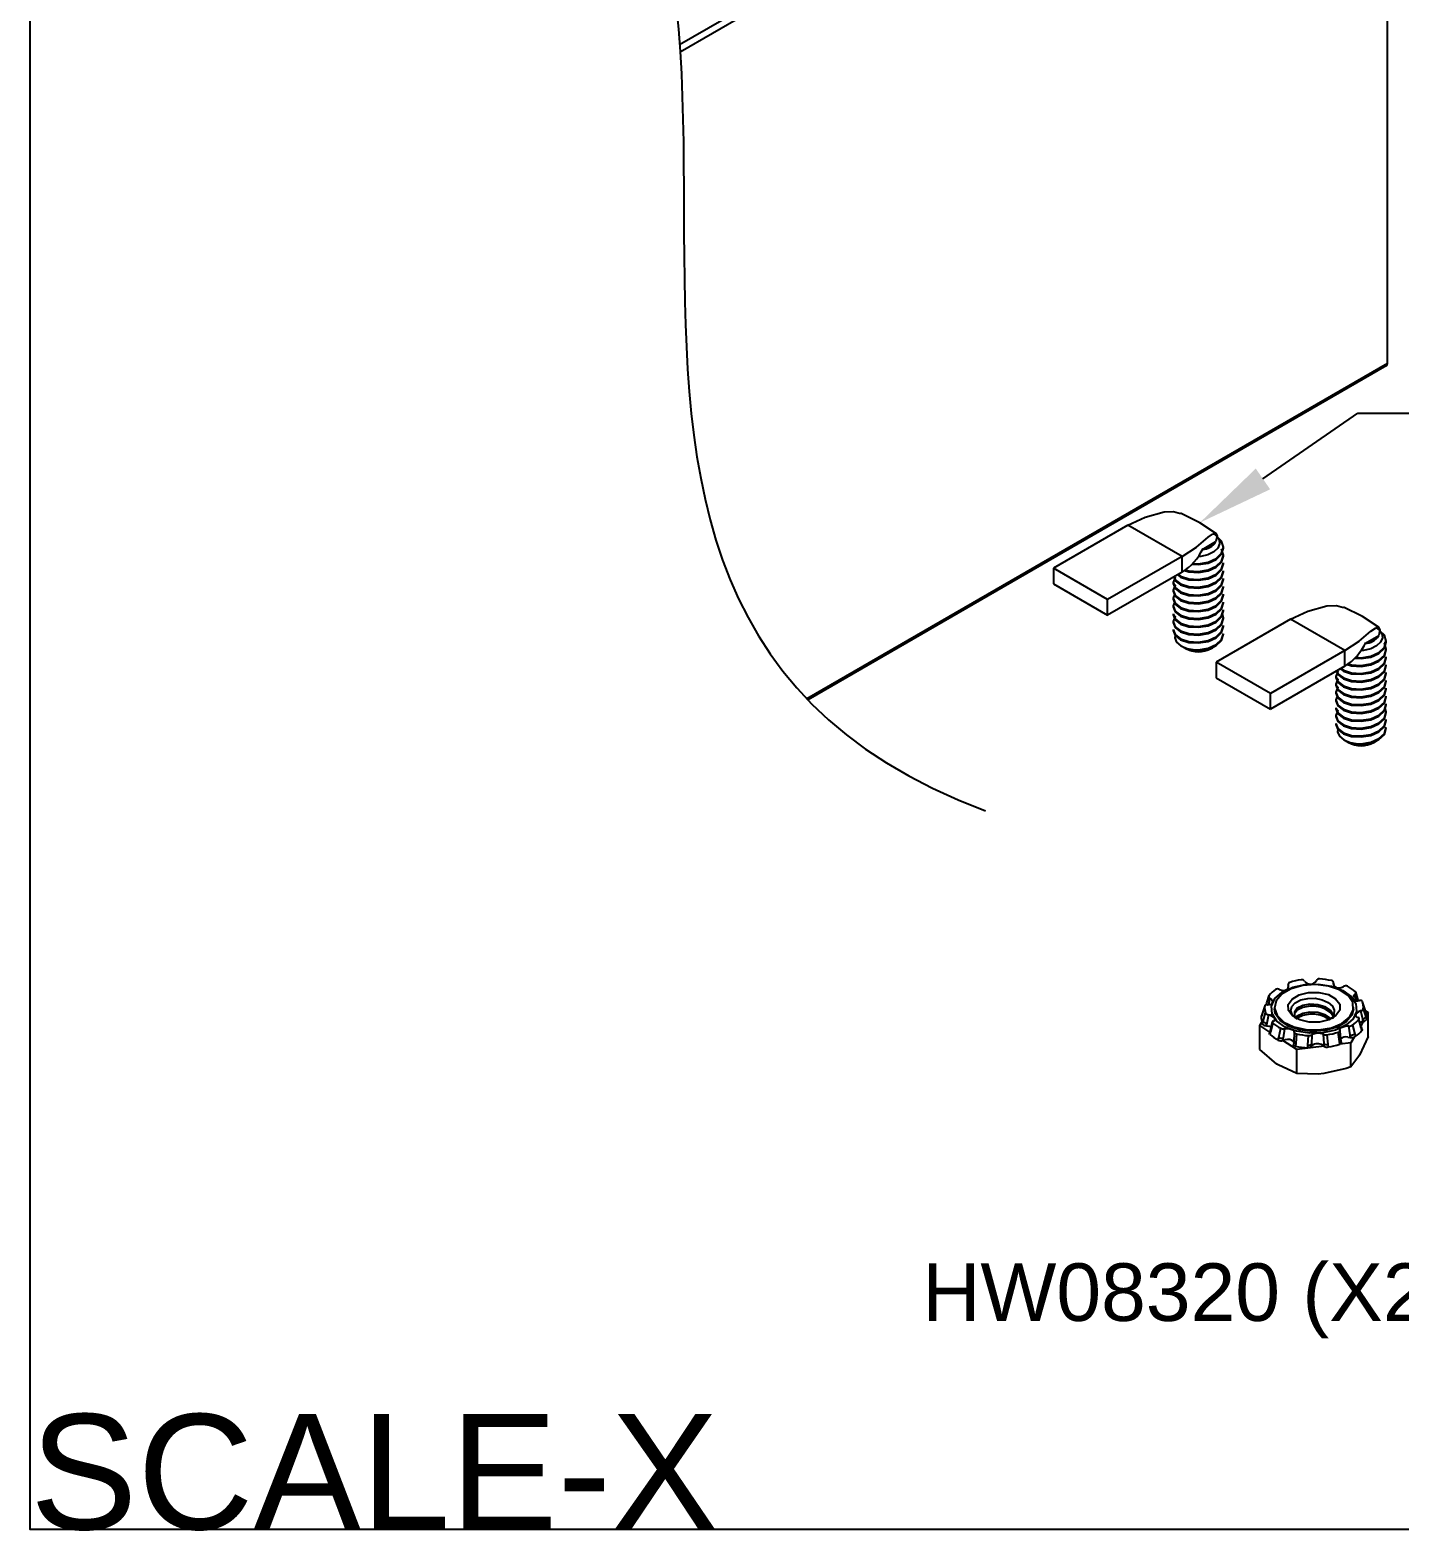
# Model space of a CAD drawing. Extents: x 0 to 12.5, y -13.7 to 0.
# Drawn here: x 0 to 4.461, y -13.686 to -8.799 of the extents above; entities that cross this region are included whole.
import ezdxf
from ezdxf import colors
from ezdxf.entities.mleader import LeaderData, LeaderLine
from ezdxf.math import Vec2, Vec3

# ---------------------------------------------------------------- set-up
doc = ezdxf.new("R2010")
doc.units = 0
doc.header["$LTSCALE"] = 0.5
doc.header["$MEASUREMENT"] = 0
for name, color, linetype in [('Dimension', 10, 'CONTINUOUS'), ('FAB DWG', 221, 'CONTINUOUS'), ('Hardware', 242, 'CONTINUOUS'), ('Housing', 150, 'CONTINUOUS')]:
    doc.layers.add(name, color=color, linetype=linetype)
doc.layers.add('Text-Unprinted', color=131, linetype='CONTINUOUS', plot=False)
doc.styles.add('LSAD_Standard', font='arial.ttf')

msp = doc.modelspace()

# ---------------------------------------------------------------- linework, layer by layer
at = {"layer": 'Dimension', "transparency": 16777216}
msp.add_open_spline([(1.1258, -7.4187), (2.1231, -7.7963), (2.1291, -9.3862), (2.1351, -10.976), (3.1107, -11.3411)], degree=3, dxfattribs=at)
at = {"layer": 'Hardware', "linetype": 'Continuous', "transparency": 16777216}
for p, q in [((3.5746, -10.4113), (3.3322, -10.5512)), ((3.7513, -10.5133), (3.5746, -10.4113)), ((3.8181, -10.4897), (3.8614, -10.4647)), ((3.8863, -10.4859), (3.8863, -10.4827)), ((3.5089, -10.6532), (3.3322, -10.5512)), ((3.3322, -10.5512), (3.3322, -10.6022)), ((3.7513, -10.5133), (3.5089, -10.6532)), ((3.7513, -10.5643), (3.7513, -10.5133)), ((3.8863, -10.5114), (3.8863, -10.5082)), ((3.8863, -10.5369), (3.8863, -10.5337)), ((3.3322, -10.6022), (3.5089, -10.7042)), ((3.7513, -10.5643), (3.5089, -10.7042)), ((3.7224, -10.5975), (3.7224, -10.6007)), ((3.8863, -10.5624), (3.8863, -10.5592)), ((3.8863, -10.5879), (3.8863, -10.5847)), ((3.7224, -10.623), (3.7224, -10.6262)), ((3.7224, -10.6485), (3.7224, -10.6517)), ((3.8863, -10.6134), (3.8863, -10.6102)), ((3.8863, -10.6389), (3.8863, -10.6357)), ((3.5089, -10.7042), (3.5089, -10.6532)), ((3.7224, -10.674), (3.7224, -10.6772)), ((3.7224, -10.6995), (3.7224, -10.7027)), ((3.8863, -10.6644), (3.8863, -10.6612)), ((3.8863, -10.6899), (3.8863, -10.6867)), ((3.7224, -10.725), (3.7224, -10.7282)), ((3.7224, -10.7505), (3.7224, -10.7537)), ((4.1047, -10.7173), (3.8623, -10.8572)), ((3.8863, -10.7154), (3.8863, -10.7122)), ((3.8863, -10.7409), (3.8863, -10.7377)), ((4.2813, -10.8193), (4.1047, -10.7173)), ((4.3481, -10.7956), (4.3914, -10.7706)), ((4.4163, -10.7919), (4.4163, -10.7887)), ((3.7482, -10.8041), (3.7598, -10.8109)), ((3.7608, -10.8114), (3.7629, -10.8126)), ((3.8457, -10.8126), (3.8498, -10.8102)), ((4.2813, -10.8193), (4.0389, -10.9592)), ((4.2813, -10.8703), (4.2813, -10.8193)), ((4.4163, -10.8174), (4.4163, -10.8142)), ((4.4163, -10.8429), (4.4163, -10.8397)), ((4.0389, -10.9592), (3.8623, -10.8572)), ((3.8623, -10.8572), (3.8623, -10.9082)), ((4.2813, -10.8703), (4.0389, -11.0102)), ((4.4163, -10.8684), (4.4163, -10.8652)), ((4.4163, -10.8939), (4.4163, -10.8907)), ((3.8623, -10.9082), (4.0389, -11.0102)), ((4.2524, -10.9034), (4.2524, -10.9066)), ((4.2524, -10.929), (4.2524, -10.9321)), ((4.4163, -10.9194), (4.4163, -10.9162)), ((4.4163, -10.9449), (4.4163, -10.9417)), ((4.0389, -11.0102), (4.0389, -10.9592)), ((4.2524, -10.9545), (4.2524, -10.9576)), ((4.2524, -10.98), (4.2524, -10.9831)), ((4.4163, -10.9704), (4.4163, -10.9672)), ((4.4163, -10.9959), (4.4163, -10.9927)), ((4.2524, -11.0055), (4.2524, -11.0086)), ((4.2524, -11.031), (4.2524, -11.0341)), ((4.4163, -11.0214), (4.4163, -11.0182)), ((4.4163, -11.0469), (4.4163, -11.0437)), ((4.2524, -11.0565), (4.2524, -11.0596)), ((4.2782, -11.1101), (4.2899, -11.1168)), ((4.2908, -11.1174), (4.2929, -11.1186)), ((4.3757, -11.1186), (4.3799, -11.1162)), ((4.0969, -11.908), (4.0958, -11.9187)), ((4.2448, -11.906), (4.2445, -11.9016)), ((4.0264, -11.9672), (4.0247, -11.9724)), ((4.0271, -11.9659), (4.0346, -11.9422)), ((4.0374, -11.9507), (4.033, -11.9722)), ((4.3183, -11.9592), (4.3144, -11.9386)), ((4.3154, -11.9298), (4.3222, -11.953)), ((4.325, -11.9595), (4.3237, -11.9551)), ((4.3452, -11.9826), (4.3387, -11.963)), ((4.0117, -12.0024), (4.0093, -12.0097)), ((4.0093, -12.0097), (4.0096, -12.009)), ((4.0119, -12.0016), (4.0094, -12.0089)), ((4.0203, -11.9761), (4.0117, -12.0024)), ((4.0117, -12.0024), (4.0119, -12.0016)), ((4.0148, -12.0259), (4.0234, -11.9991)), ((4.0327, -12.0054), (4.0268, -12.0325)), ((4.0521, -11.9806), (4.0521, -11.9852)), ((4.0548, -12.0005), (4.0521, -11.9852)), ((4.3097, -11.9852), (4.3097, -11.9806)), ((4.3347, -12.0477), (4.3271, -12.0191)), ((4.3393, -12.0188), (4.3334, -11.9922)), ((4.3393, -12.0268), (4.3393, -12.0188)), ((4.3418, -12.0265), (4.3393, -12.0188)), ((4.3414, -11.9852), (4.35, -12.0112)), ((4.3495, -11.9955), (4.3452, -11.9826)), ((4.3483, -11.9917), (4.3574, -11.9975)), ((4.35, -12.0112), (4.3525, -12.0188)), ((4.3574, -11.9975), (4.3521, -12.0067)), ((4.3574, -12.0754), (4.3574, -11.9975)), ((4.0044, -12.0402), (4.0109, -12.0287)), ((4.0044, -12.1181), (4.0044, -12.0402)), ((4.0369, -12.0612), (4.0044, -12.0402)), ((4.0124, -12.0337), (4.0148, -12.0259)), ((4.0268, -12.0325), (4.0244, -12.0404)), ((4.0244, -12.0404), (4.0268, -12.0405)), ((4.0268, -12.0405), (4.0268, -12.0325)), ((4.0379, -12.0572), (4.0358, -12.0654)), ((4.0396, -12.0607), (4.0374, -12.0688)), ((4.0444, -12.0279), (4.0378, -12.057)), ((4.0379, -12.0572), (4.038, -12.0571)), ((4.0463, -12.0314), (4.0396, -12.0607)), ((4.0659, -12.0786), (4.0723, -12.049)), ((4.0846, -12.0512), (4.0802, -12.0803)), ((4.1157, -12.0929), (4.1173, -12.0628)), ((4.1237, -12.0674), (4.1214, -12.0983)), ((4.2136, -12.099), (4.2115, -12.069)), ((4.2636, -12.0921), (4.26, -12.0614)), ((4.2648, -12.0564), (4.2673, -12.0862)), ((4.299, -12.0707), (4.2941, -12.042)), ((4.3061, -12.0388), (4.3133, -12.0677)), ((4.3133, -12.0677), (4.3151, -12.0762)), ((4.3408, -12.0266), (4.3328, -12.0407)), ((4.3369, -12.0557), (4.3347, -12.0477)), ((4.3378, -12.0528), (4.3355, -12.0447)), ((4.3393, -12.0268), (4.3418, -12.0265)), ((4.0644, -12.0871), (4.0659, -12.0786)), ((4.0802, -12.0803), (4.0787, -12.0889)), ((4.0787, -12.0889), (4.0802, -12.0883)), ((4.1247, -12.1178), (4.0794, -12.0886)), ((4.0802, -12.0883), (4.0802, -12.0803)), ((4.1148, -12.0941), (4.1138, -12.1029)), ((4.1214, -12.0983), (4.1204, -12.1071)), ((4.2136, -12.107), (4.1247, -12.1178)), ((4.1247, -12.1957), (4.1247, -12.1178)), ((4.1609, -12.1127), (4.161, -12.1039)), ((4.161, -12.1039), (4.1627, -12.0728)), ((4.1721, -12.1008), (4.172, -12.1097)), ((4.172, -12.1097), (4.1721, -12.1088)), ((4.1733, -12.0707), (4.1721, -12.1008)), ((4.1721, -12.1088), (4.1721, -12.1008)), ((4.2136, -12.107), (4.2136, -12.099)), ((4.2141, -12.1079), (4.2136, -12.099)), ((4.2136, -12.107), (4.2141, -12.1079)), ((4.223, -12.0702), (4.2259, -12.101)), ((4.2259, -12.101), (4.2264, -12.1099)), ((4.265, -12.1007), (4.2636, -12.0921)), ((4.3012, -12.0964), (4.2646, -12.1009)), ((4.2701, -12.0965), (4.2688, -12.0878)), ((4.299, -12.0787), (4.299, -12.0707)), ((4.3008, -12.0791), (4.299, -12.0707)), ((4.299, -12.0787), (4.3008, -12.0791)), ((4.3117, -12.0779), (4.3012, -12.0964)), ((4.3012, -12.1743), (4.3012, -12.0964)), ((4.3574, -12.0754), (4.3293, -12.1362)), ((4.1247, -12.1957), (4.0645, -12.1683))]:
    msp.add_line(p, q, dxfattribs=at)
at = {"layer": 'Hardware', "linetype": 'Continuous', "transparency": 16777216, "flags": 128}
for points in [[(3.5746, -10.4113), (3.6307, -10.3855), (3.6926, -10.3673), (3.7236, -10.3665), (3.7464, -10.3732)], [(3.8628, -10.4387), (3.8091, -10.4029), (3.7466, -10.3724)], [(3.7513, -10.5133), (3.7982, -10.4822), (3.8359, -10.45), (3.8508, -10.4399), (3.8612, -10.4379), (3.8656, -10.4461), (3.8614, -10.4647)], [(3.7865, -10.5353), (3.8043, -10.5364), (3.8357, -10.5312), (3.8623, -10.5194), (3.88, -10.5024), (3.8863, -10.4827), (3.88, -10.463), (3.8664, -10.45)], [(3.8513, -10.4371), (3.8631, -10.4452), (3.872, -10.4582), (3.8736, -10.4722), (3.8676, -10.4861), (3.8543, -10.4983), (3.8353, -10.5074), (3.8119, -10.5126), (3.8037, -10.5128)], [(3.7617, -10.5562), (3.773, -10.5599), (3.8043, -10.5619), (3.8357, -10.5567), (3.8623, -10.5449), (3.88, -10.5279), (3.8863, -10.5082), (3.88, -10.4885), (3.8791, -10.4876)], [(3.7842, -10.5383), (3.8043, -10.5396), (3.8357, -10.5344), (3.8623, -10.5226), (3.88, -10.5056), (3.8863, -10.4859)], [(3.7382, -10.5736), (3.7464, -10.5799), (3.773, -10.5886), (3.8043, -10.5906), (3.8357, -10.5854), (3.8623, -10.5736), (3.88, -10.5566), (3.8863, -10.5369)], [(3.7393, -10.5713), (3.7464, -10.5767), (3.773, -10.5854), (3.8043, -10.5874), (3.8357, -10.5822), (3.8623, -10.5704), (3.88, -10.5534), (3.8863, -10.5337)], [(3.7588, -10.5585), (3.773, -10.5631), (3.8043, -10.5651), (3.8357, -10.5599), (3.8623, -10.5481), (3.88, -10.5311), (3.8863, -10.5114)], [(3.73, -10.5799), (3.7286, -10.581), (3.7224, -10.5975), (3.7286, -10.614), (3.7464, -10.6277), (3.773, -10.6364), (3.8043, -10.6384), (3.8357, -10.6332), (3.8623, -10.6214), (3.88, -10.6044), (3.8863, -10.5847), (3.8863, -10.5847)], [(3.7224, -10.6007), (3.7286, -10.6172), (3.7464, -10.6309), (3.773, -10.6396), (3.8043, -10.6416), (3.8357, -10.6364), (3.8623, -10.6246), (3.88, -10.6076), (3.8863, -10.5879)], [(3.724, -10.5795), (3.7286, -10.5917), (3.7464, -10.6054), (3.773, -10.6141), (3.8043, -10.6161), (3.8357, -10.6109), (3.8623, -10.5991), (3.88, -10.5821), (3.8863, -10.5624)], [(3.7252, -10.5794), (3.7286, -10.5885), (3.7464, -10.6022), (3.773, -10.6109), (3.8043, -10.6129), (3.8357, -10.6077), (3.8623, -10.5959), (3.88, -10.5789), (3.8863, -10.5592)], [(3.73, -10.6054), (3.7286, -10.6065), (3.7224, -10.623), (3.7286, -10.6395), (3.7464, -10.6532), (3.773, -10.6619), (3.8043, -10.6639), (3.8357, -10.6587), (3.8623, -10.6469), (3.88, -10.6299), (3.8863, -10.6102), (3.8863, -10.6102)], [(3.7224, -10.6262), (3.7286, -10.6427), (3.7464, -10.6564), (3.773, -10.6651), (3.8043, -10.6671), (3.8357, -10.6619), (3.8623, -10.6501), (3.88, -10.6331), (3.8863, -10.6134)], [(3.7281, -10.6332), (3.7224, -10.6485), (3.7286, -10.665), (3.7464, -10.6787), (3.773, -10.6874), (3.8043, -10.6894), (3.8357, -10.6842), (3.8623, -10.6724), (3.88, -10.6554), (3.8863, -10.6357)], [(3.7224, -10.6517), (3.7286, -10.6682), (3.7464, -10.6819), (3.773, -10.6906), (3.8043, -10.6926), (3.8357, -10.6874), (3.8623, -10.6756), (3.88, -10.6586), (3.8863, -10.6389)], [(3.7266, -10.6628), (3.7224, -10.674), (3.7286, -10.6905), (3.7464, -10.7042), (3.773, -10.7129), (3.8043, -10.7149), (3.8357, -10.7097), (3.8623, -10.6979), (3.88, -10.6809), (3.8863, -10.6612)], [(3.7224, -10.6772), (3.7286, -10.6937), (3.7464, -10.7074), (3.773, -10.7161), (3.8043, -10.7181), (3.8357, -10.7129), (3.8623, -10.7011), (3.88, -10.6841), (3.8863, -10.6644)], [(3.7224, -10.6995), (3.7286, -10.716), (3.7464, -10.7298), (3.773, -10.7384), (3.8043, -10.7404), (3.8357, -10.7352), (3.8623, -10.7234), (3.88, -10.7064), (3.8863, -10.6867)], [(3.7224, -10.7027), (3.7286, -10.7192), (3.7464, -10.7329), (3.773, -10.7416), (3.8043, -10.7436), (3.8357, -10.7384), (3.8623, -10.7266), (3.88, -10.7096), (3.8863, -10.6899)], [(3.73, -10.7074), (3.7286, -10.7085), (3.7224, -10.725), (3.7286, -10.7415), (3.7464, -10.7553), (3.773, -10.7639), (3.8043, -10.7659), (3.8357, -10.7607), (3.8623, -10.7489), (3.88, -10.7319), (3.8863, -10.7122), (3.8827, -10.7011)], [(4.1047, -10.7173), (4.1607, -10.6915), (4.2226, -10.6732), (4.2536, -10.6725), (4.2764, -10.6792)], [(4.3928, -10.7447), (4.3391, -10.7089), (4.2766, -10.6784)], [(3.7224, -10.7282), (3.7286, -10.7447), (3.7464, -10.7584), (3.773, -10.7671), (3.8043, -10.7691), (3.8357, -10.7639), (3.8623, -10.7521), (3.88, -10.7351), (3.8863, -10.7154)], [(3.7224, -10.7505), (3.7286, -10.767), (3.7464, -10.7808), (3.773, -10.7894), (3.8043, -10.7914), (3.8357, -10.7862), (3.8623, -10.7744), (3.88, -10.7574), (3.8863, -10.7377)], [(3.7224, -10.7537), (3.7286, -10.7702), (3.7464, -10.7839), (3.773, -10.7926), (3.8043, -10.7946), (3.8357, -10.7894), (3.8623, -10.7776), (3.88, -10.7606), (3.8863, -10.7409)], [(4.2813, -10.8193), (4.3282, -10.7882), (4.366, -10.756), (4.3808, -10.7459), (4.3913, -10.7439), (4.3956, -10.7521), (4.3914, -10.7706)], [(4.3813, -10.743), (4.3931, -10.7512), (4.402, -10.7641), (4.4036, -10.7782), (4.3977, -10.792), (4.3843, -10.8043), (4.3653, -10.8134), (4.3419, -10.8186), (4.3337, -10.8188)], [(3.7288, -10.7704), (3.7274, -10.7782), (3.7334, -10.7918), (3.7475, -10.8037), (3.768, -10.8123), (3.7936, -10.8166), (3.8043, -10.8169)], [(3.8043, -10.8169), (3.8357, -10.8117), (3.8623, -10.7999), (3.88, -10.7829), (3.8863, -10.7632)], [(3.8623, -10.8031), (3.88, -10.7861), (3.8863, -10.7664)], [(4.2917, -10.8622), (4.303, -10.8659), (4.3343, -10.8679), (4.3657, -10.8627), (4.3923, -10.8508), (4.41, -10.8339), (4.4163, -10.8142), (4.41, -10.7945), (4.4091, -10.7936)], [(4.3142, -10.8443), (4.3343, -10.8456), (4.3657, -10.8404), (4.3923, -10.8285), (4.41, -10.8116), (4.4163, -10.7919)], [(4.3165, -10.8412), (4.3343, -10.8424), (4.3657, -10.8372), (4.3923, -10.8253), (4.41, -10.8084), (4.4163, -10.7887), (4.41, -10.769), (4.3964, -10.756)], [(3.7609, -10.8112), (3.7759, -10.8178), (3.7946, -10.8213)], [(4.2682, -10.8795), (4.2764, -10.8859), (4.303, -10.8946), (4.3343, -10.8966), (4.3657, -10.8914), (4.3923, -10.8795), (4.41, -10.8626), (4.4163, -10.8429)], [(4.2693, -10.8772), (4.2764, -10.8827), (4.303, -10.8914), (4.3343, -10.8934), (4.3657, -10.8882), (4.3923, -10.8763), (4.41, -10.8594), (4.4163, -10.8397)], [(4.2888, -10.8644), (4.303, -10.8691), (4.3343, -10.8711), (4.3657, -10.8659), (4.3923, -10.854), (4.41, -10.8371), (4.4163, -10.8174)], [(4.26, -10.8859), (4.2586, -10.8869), (4.2524, -10.9034), (4.2586, -10.92), (4.2764, -10.9337), (4.303, -10.9424), (4.3343, -10.9444), (4.3657, -10.9392), (4.3923, -10.9273), (4.41, -10.9104), (4.4163, -10.8907), (4.4163, -10.8907)], [(4.2524, -10.9066), (4.2586, -10.9231), (4.2764, -10.9369), (4.303, -10.9456), (4.3343, -10.9476), (4.3657, -10.9424), (4.3923, -10.9305), (4.41, -10.9136), (4.4163, -10.8939)], [(4.254, -10.8855), (4.2586, -10.8976), (4.2764, -10.9114), (4.303, -10.9201), (4.3343, -10.9221), (4.3657, -10.9169), (4.3923, -10.905), (4.41, -10.8881), (4.4163, -10.8684)], [(4.2552, -10.8854), (4.2586, -10.8945), (4.2764, -10.9082), (4.303, -10.9169), (4.3343, -10.9189), (4.3657, -10.9137), (4.3923, -10.9018), (4.41, -10.8849), (4.4163, -10.8652)], [(4.26, -10.9114), (4.2586, -10.9124), (4.2524, -10.929), (4.2586, -10.9455), (4.2764, -10.9592), (4.303, -10.9679), (4.3343, -10.9699), (4.3657, -10.9647), (4.3923, -10.9528), (4.41, -10.9359), (4.4163, -10.9162), (4.4163, -10.9162)], [(4.2524, -10.9321), (4.2586, -10.9486), (4.2764, -10.9624), (4.303, -10.9711), (4.3343, -10.9731), (4.3657, -10.9679), (4.3923, -10.956), (4.41, -10.9391), (4.4163, -10.9194)], [(4.26, -10.9369), (4.2586, -10.9379), (4.2524, -10.9545), (4.2586, -10.971), (4.2764, -10.9847), (4.303, -10.9934), (4.3343, -10.9954), (4.3657, -10.9902), (4.3923, -10.9783), (4.41, -10.9614), (4.4163, -10.9417), (4.4163, -10.9417)], [(4.2524, -10.9576), (4.2586, -10.9742), (4.2764, -10.9879), (4.303, -10.9966), (4.3343, -10.9986), (4.3657, -10.9934), (4.3923, -10.9815), (4.41, -10.9646), (4.4163, -10.9449)], [(4.2566, -10.9688), (4.2524, -10.98), (4.2586, -10.9965), (4.2764, -11.0102), (4.303, -11.0189), (4.3343, -11.0209), (4.3657, -11.0157), (4.3923, -11.0038), (4.41, -10.9869), (4.4163, -10.9672)], [(4.2524, -10.9831), (4.2586, -10.9997), (4.2764, -11.0134), (4.303, -11.0221), (4.3343, -11.0241), (4.3657, -11.0189), (4.3923, -11.007), (4.41, -10.9901), (4.4163, -10.9704)], [(4.2524, -11.0055), (4.2586, -11.022), (4.2764, -11.0357), (4.303, -11.0444), (4.3343, -11.0464), (4.3657, -11.0412), (4.3923, -11.0293), (4.41, -11.0124), (4.4163, -10.9927)], [(4.2524, -11.0086), (4.2586, -11.0252), (4.2764, -11.0389), (4.303, -11.0476), (4.3343, -11.0496), (4.3657, -11.0444), (4.3923, -11.0325), (4.41, -11.0156), (4.4163, -10.9959)], [(4.26, -11.0134), (4.2586, -11.0144), (4.2524, -11.031), (4.2586, -11.0475), (4.2764, -11.0612), (4.303, -11.0699), (4.3343, -11.0719), (4.3657, -11.0667), (4.3923, -11.0548), (4.41, -11.0379), (4.4163, -11.0182), (4.4127, -11.007)], [(4.2524, -11.0341), (4.2586, -11.0507), (4.2764, -11.0644), (4.303, -11.0731), (4.3343, -11.0751), (4.3657, -11.0699), (4.3923, -11.058), (4.41, -11.0411), (4.4163, -11.0214)], [(4.2524, -11.0565), (4.2586, -11.073), (4.2764, -11.0867), (4.303, -11.0954), (4.3343, -11.0974), (4.3657, -11.0922), (4.3923, -11.0803), (4.41, -11.0634), (4.4163, -11.0437)], [(4.2524, -11.0596), (4.2586, -11.0762), (4.2764, -11.0899), (4.303, -11.0986), (4.3343, -11.1006), (4.3657, -11.0954), (4.3923, -11.0835), (4.41, -11.0666), (4.4163, -11.0469)], [(4.2589, -11.0763), (4.2574, -11.0842), (4.2634, -11.0977), (4.2775, -11.1097), (4.2981, -11.1183), (4.3236, -11.1226), (4.3343, -11.1229)], [(4.3343, -11.1229), (4.3657, -11.1177), (4.3923, -11.1058), (4.41, -11.0889), (4.4163, -11.0692)], [(4.3923, -11.109), (4.41, -11.0921), (4.4163, -11.0724)], [(4.2909, -11.1172), (4.3059, -11.1237), (4.3246, -11.1273)], [(4.0442, -12.0018), (4.0421, -11.9766), (4.0535, -11.9523), (4.0774, -11.9311), (4.1114, -11.9153), (4.1522, -11.9064), (4.1959, -11.9051), (4.238, -11.9117), (4.2746, -11.9255), (4.302, -11.9451), (4.3175, -11.9687), (4.3197, -11.9939), (4.3083, -12.0182), (4.2844, -12.0393), (4.2504, -12.0552), (4.2095, -12.0641), (4.1659, -12.0654), (4.1237, -12.0588), (4.0872, -12.045), (4.0598, -12.0254), (4.0442, -12.0018)], [(4.3069, -11.9654), (4.2915, -11.9426), (4.2641, -11.9239), (4.2277, -11.9114), (4.1862, -11.9063), (4.1441, -11.9094), (4.106, -11.9201), (4.0761, -11.9374), (4.0574, -11.9594), (4.0522, -11.9837), (4.0609, -12.0077), (4.0826, -12.0287), (4.1149, -12.0445), (4.1544, -12.0534), (4.1968, -12.0544), (4.2374, -12.0474), (4.2719, -12.0332), (4.2966, -12.0133), (4.3087, -11.9898), (4.3069, -11.9654)], [(4.0677, -11.9224), (4.0689, -11.923), (4.076, -11.9252), (4.0832, -11.9256), (4.0894, -11.9242), (4.0941, -11.9212), (4.097, -11.917), (4.0978, -11.912), (4.0969, -11.908)], [(4.2445, -11.9016), (4.2443, -11.9026), (4.245, -11.9081), (4.2482, -11.9129), (4.2532, -11.9161), (4.2593, -11.9177), (4.2659, -11.9175), (4.2726, -11.9156), (4.2771, -11.9132)], [(4.0284, -11.9722), (4.0253, -11.9722), (4.0228, -11.9729), (4.0211, -11.9743), (4.0203, -11.9761)], [(4.0271, -11.9659), (4.0264, -11.967), (4.0264, -11.9672)], [(4.0284, -11.9722), (4.0296, -11.9723), (4.0363, -11.972), (4.0416, -11.9701), (4.0447, -11.9669), (4.0457, -11.9628), (4.0444, -11.9583), (4.0411, -11.9538), (4.0374, -11.9507)], [(4.0346, -11.9422), (4.0337, -11.9441), (4.0339, -11.9464), (4.0352, -11.9487), (4.0374, -11.9507)], [(4.0974, -11.9907), (4.097, -11.9715), (4.1094, -11.9537), (4.1327, -11.94), (4.1634, -11.9324), (4.1967, -11.9322), (4.2275, -11.9394), (4.2513, -11.9528), (4.2644, -11.9705), (4.2647, -11.9897), (4.2523, -12.0076), (4.229, -12.0213), (4.1984, -12.0288), (4.1651, -12.029), (4.1342, -12.0219), (4.1104, -12.0084), (4.0974, -11.9907)], [(4.1255, -12.0182), (4.1246, -12.0178), (4.1106, -12.0058), (4.1049, -11.9919), (4.1081, -11.9779), (4.1195, -11.9658), (4.1378, -11.9566), (4.1602, -11.9517), (4.1847, -11.9515), (4.2077, -11.9561), (4.2271, -11.9648), (4.2406, -11.9767), (4.2467, -11.9902), (4.2451, -12.0042), (4.2423, -12.0096), (4.2423, -12.0096)], [(4.2445, -12.0064), (4.2346, -11.9913), (4.2165, -11.9795), (4.1929, -11.9724), (4.1675, -11.971), (4.1442, -11.9751), (4.1264, -11.984), (4.117, -11.996), (4.1172, -12.0091), (4.1233, -12.0163)], [(4.3144, -11.9386), (4.3136, -11.9394), (4.3099, -11.9444), (4.3086, -11.9494), (4.3097, -11.9538), (4.3129, -11.9571), (4.3178, -11.9591), (4.3239, -11.9596), (4.329, -11.959)], [(4.3222, -11.953), (4.3231, -11.954), (4.3237, -11.9551)], [(4.0473, -12.0259), (4.0482, -12.0256), (4.0519, -12.0233), (4.0532, -12.0202), (4.0521, -12.0166), (4.0488, -12.0129), (4.044, -12.0096), (4.0378, -12.0068), (4.0327, -12.0054)], [(4.3097, -11.9852), (4.3043, -12.0065), (4.2857, -12.0284), (4.2557, -12.0458), (4.2176, -12.0565), (4.1756, -12.0595), (4.1341, -12.0545), (4.0976, -12.042), (4.0702, -12.0233), (4.0548, -12.0005)], [(4.242, -12.009), (4.2346, -11.9977), (4.2165, -11.9858), (4.2007, -11.9804), (4.1832, -11.9775), (4.1675, -11.9773), (4.1442, -11.9815), (4.1264, -11.9904), (4.117, -12.0024), (4.1171, -12.0087)], [(4.2354, -12.018), (4.2346, -12.0168), (4.2165, -12.005), (4.1929, -11.9979), (4.1675, -11.9965), (4.1442, -12.0006), (4.1264, -12.0095), (4.1221, -12.0149)], [(4.2298, -12.02), (4.2165, -12.0113), (4.2007, -12.0059), (4.1832, -12.003), (4.1675, -12.0028), (4.1442, -12.007), (4.1264, -12.0159), (4.1247, -12.018)], [(4.2355, -12.0179), (4.2459, -12.0119), (4.2539, -12.0048)], [(4.3334, -11.9922), (4.3321, -11.9926), (4.3254, -11.9957), (4.3202, -11.9995), (4.317, -12.0036), (4.3161, -12.0073), (4.3173, -12.0104), (4.3206, -12.0127), (4.3243, -12.0137)], [(4.3271, -12.0191), (4.328, -12.0173), (4.3278, -12.0157), (4.3265, -12.0145), (4.3243, -12.0137)], [(4.0268, -12.0405), (4.0341, -12.0417), (4.0357, -12.0422)], [(4.0357, -12.0422), (4.0408, -12.0431), (4.041, -12.0432)], [(4.0374, -12.0688), (4.0361, -12.0672), (4.0358, -12.0656), (4.0359, -12.0654)], [(4.0473, -12.0259), (4.0455, -12.0268), (4.0447, -12.0281), (4.045, -12.0297), (4.0463, -12.0314)], [(4.1173, -12.0628), (4.1174, -12.0624), (4.1167, -12.0596), (4.1136, -12.0567), (4.1086, -12.0543), (4.1025, -12.0524), (4.0958, -12.0512), (4.0892, -12.0509), (4.0846, -12.0512)], [(4.1173, -12.0628), (4.1174, -12.0641), (4.1186, -12.0654), (4.1208, -12.0665), (4.1237, -12.0674)], [(4.26, -12.0614), (4.2627, -12.0603), (4.2644, -12.059), (4.2652, -12.0576), (4.2648, -12.0564)], [(4.2941, -12.042), (4.2929, -12.042), (4.2858, -12.0425), (4.2786, -12.044), (4.2723, -12.0462), (4.2676, -12.0489), (4.2648, -12.0517), (4.264, -12.0545), (4.2648, -12.0564)], [(4.3304, -12.0293), (4.3376, -12.0272), (4.3393, -12.0268)], [(4.3377, -12.0528), (4.3378, -12.0542), (4.3369, -12.0557)], [(4.0645, -12.1683), (4.0603, -12.1655), (4.0044, -12.1181)], [(4.0802, -12.0883), (4.0857, -12.0871), (4.0872, -12.087)], [(4.1204, -12.1071), (4.1175, -12.1062), (4.1153, -12.1051), (4.114, -12.1038), (4.1139, -12.1029)], [(4.1148, -12.0941), (4.115, -12.0935), (4.1157, -12.0929)], [(4.1214, -12.0983), (4.1196, -12.0978), (4.118, -12.0972), (4.1166, -12.0965), (4.1156, -12.0958), (4.115, -12.095), (4.1148, -12.0942), (4.1148, -12.0941)], [(4.172, -12.1097), (4.1712, -12.1108), (4.1694, -12.1118), (4.1668, -12.1125), (4.1637, -12.1128), (4.1609, -12.1127)], [(4.1721, -12.1088), (4.1737, -12.1063), (4.1745, -12.1058)], [(4.2099, -12.1042), (4.2132, -12.1064), (4.2136, -12.107)], [(4.2636, -12.0921), (4.2653, -12.0914), (4.2667, -12.0907), (4.2678, -12.0899), (4.2685, -12.0891), (4.2688, -12.0883), (4.2688, -12.0878)], [(4.27, -12.0966), (4.2701, -12.0972), (4.2691, -12.0986), (4.2672, -12.0998), (4.265, -12.1007)], [(4.2913, -12.0781), (4.2977, -12.0785), (4.299, -12.0787)], [(4.3293, -12.1362), (4.3273, -12.1397), (4.3012, -12.1743)], [(4.2129, -12.1964), (4.1939, -12.1981), (4.1247, -12.1957)], [(4.3012, -12.1743), (4.2851, -12.1798), (4.2129, -12.1964)]]:
    msp.add_lwpolyline(points, dxfattribs=at)
at = {"layer": 'Hardware', "linetype": 'Continuous', "transparency": 16777216}
for centre, radius, start, end in [((3.6489, -10.4048), 0.1895, 302.7003, 334.4349), ((3.816, -10.437), 0.0532, 271.3453, 328.6494), ((4.1789, -10.7108), 0.1895, 302.7003, 334.4349), ((4.346, -10.743), 0.0532, 271.3453, 328.6494), ((3.8049, -10.7159), 0.1043, 244.6379, 303.3411), ((3.8043, -10.7352), 0.0878, 241.8759, 298.1295), ((3.8041, -10.7285), 0.0933, 264.1504, 299.2326), ((3.8002, -10.7417), 0.0799, 266.0012, 294.7366), ((3.8067, -10.6987), 0.1182, 268.8559, 298.0402), ((4.3349, -11.0219), 0.1043, 244.6379, 303.3411), ((4.3343, -11.0412), 0.0878, 241.8759, 298.1295), ((4.3341, -11.0345), 0.0933, 264.1504, 299.2326), ((4.3302, -11.0476), 0.0799, 266.0012, 294.7366), ((4.3367, -11.0047), 0.1182, 268.8559, 298.0402), ((4.1152, -12.0071), 0.1035, 125.1105, 141.1184), ((4.0617, -11.933), 0.0121, 60.5714, 120.0429), ((4.103, -11.9061), 0.00634, 101.3988, 198.027), ((4.1751, -12.1268), 0.2385, 98.7652, 107.9294), ((4.141, -11.9025), 0.0117, 37.6775, 100.7516), ((4.1688, -11.8823), 0.0228, 215.2748, 329.7452), ((4.1977, -11.899), 0.0106, 82.8637, 150.3806), ((4.1822, -12.1502), 0.2623, 77.7146, 86.3153), ((4.2373, -11.901), 0.00714, 355.3342, 84.6251), ((4.2842, -11.9238), 0.0127, 65.6104, 123.6958), ((4.228, -12.0305), 0.1333, 49.0394, 62.5532), ((4.0317, -11.9686), 0.00546, 165.7377, 222.8706), ((4.3114, -11.9338), 0.00565, 302.5982, 44.3927), ((4.3184, -11.9565), 0.00549, 326.4693, 14.7058), ((4.3318, -11.9665), 0.00792, 33.3804, 110.3856), ((4.2866, -11.9807), 0.055, 355.2716, 19.7153), ((4.0678, -12.0142), 0.0587, 175.6055, 199.3815), ((4.0751, -11.9806), 0.055, 175.2716, 199.7153), ((4.0345, -11.9926), 0.0129, 210.4472, 262.2003), ((4.2092, -11.964), 0.0605, 300.5841, 317.6466), ((4.2466, -11.9541), 0.1035, 305.1105, 321.1184), ((4.3314, -11.9818), 0.0106, 280.6668, 341.4411), ((4.3388, -12.0067), 0.0121, 272.4804, 338.1996), ((4.3411, -12.0142), 0.0123, 273.1709, 338.0339), ((4.2939, -12.0143), 0.0587, 355.6055, 19.3815), ((4.0242, -12.0266), 0.0137, 210.9431, 271.0047), ((4.0269, -12.0181), 0.0144, 212.8177, 269.6626), ((4.1305, -11.9609), 0.1425, 229.2257, 242.3669), ((4.0416, -12.0576), 0.00364, 173.0789, 236.6804), ((4.1338, -11.9307), 0.1333, 229.0394, 242.5532), ((4.0821, -12.0293), 0.022, 243.4903, 276.4849), ((4.1795, -11.8111), 0.2623, 257.7146, 266.3153), ((4.194, -12.1069), 0.0418, 65.2136, 119.8064), ((4.2191, -12.0517), 0.0189, 246.5366, 281.9157), ((4.1866, -11.8345), 0.2385, 278.7652, 287.9294), ((4.295, -12.0214), 0.0207, 267.5413, 302.6372), ((4.3023, -12.0505), 0.0204, 260.6589, 302.4512), ((4.2511, -11.9859), 0.1106, 305.3309, 320.898), ((4.3322, -12.0454), 0.00338, 317.021, 11.4851), ((4.0738, -12.0693), 0.0202, 242.2121, 283.964), ((4.0753, -12.0601), 0.0208, 243.0849, 283.6522), ((4.0968, -12.1123), 0.0271, 45.908, 110.7384), ((4.1795, -11.833), 0.2803, 257.8332, 266.1966), ((4.1638, -12.0924), 0.0118, 256.2761, 314.9392), ((4.1651, -12.0572), 0.0158, 261.4049, 301.2621), ((4.1932, -12.1288), 0.0297, 55.7782, 129.2418), ((4.222, -12.0866), 0.015, 235.7315, 285.1856), ((4.2222, -12.0967), 0.0138, 233.9037, 287.6557), ((4.187, -11.858), 0.2549, 278.8916, 287.8031), ((4.2845, -12.1055), 0.0282, 76.1803, 129.0592), ((4.2666, -12.0884), 0.00226, 13.7673, 71.5329), ((4.3042, -12.0598), 0.0196, 260.0606, 303.5986)]:
    msp.add_arc(centre, radius, start, end, dxfattribs=at)
at = {"layer": 'Housing', "linetype": 'Continuous', "lineweight": 25, "transparency": 16777216}
for p, q in [((4.4094, -7.5228), (2.1152, -8.8473)), ((4.42, -7.5411), (2.1168, -8.8708)), ((4.42, -9.8846), (4.42, -7.5411)), ((4.42, -9.8846), (2.5293, -10.9761)), ((4.4169, -9.8915), (2.5325, -10.9794))]:
    msp.add_line(p, q, dxfattribs=at)
msp.add_open_spline([(4.4169, -9.8915), (4.4174, -9.8912), (4.4183, -9.8904), (4.4193, -9.8888), (4.4199, -9.8868), (4.42, -9.8854), (4.42, -9.8846)], degree=3, knots=[0, 0, 0, 0, 0.217767, 0.451778, 0.711884, 1, 1, 1, 1], dxfattribs=at)
at = {"layer": 'Text-Unprinted', "ltscale": 0.5, "transparency": 16777216}
msp.add_lwpolyline([(0, 0), (12.5376, 0), (12.5376, -13.6803), (0, -13.6803)], close=True, dxfattribs=at)

# ---------------------------------------------------------------- texts
at = {"layer": 'Text-Unprinted', "ltscale": 0.5, "transparency": 16777216, "style": 'LSAD_Standard'}
msp.add_attdef('SCALE-X', (0, -13.6803), 'XEffectiveScaleFactor', height=0.375, dxfattribs=at)

# ---------------------------------------------------------------- leaders
at = {"layer": 'FAB DWG', "ltscale": 0.5, "transparency": 16777216}
ml = msp.add_multileader_mtext('Standard', dxfattribs=at)
ml.set_content('HW83212 (X2)', color=256, style='LSAD_Standard')
ml.set_leader_properties()
ml.build(insert=Vec2(0, 0))
ml.multileader.update_dxf_attribs({"text_left_attachment_type": 2, "dogleg_length": 0.2772, "arrow_head_size": 0.25})
ctx = ml.context
ctx.base_point, ctx.char_height, ctx.arrow_head_size, ctx.landing_gap_size, ctx.plane_origin = Vec3(4.6932, -10.0464), 0.250012, 0.25, 0.12, Vec3(3.9594, -9.174)
ctx.left_attachment, ctx.text_align_type = 2, 2
notes = []
notes.append((ctx, [(0, (1, 1, 0), (4.3235, -10.0464), (1, 0), 0.3696, [(0, [(3.8091, -10.4029)], 0, [])])]))
ctx.mtext.insert, ctx.mtext.alignment, ctx.mtext.flow_direction = Vec3(7.0826, -9.8825), 3, 5
ml = msp.add_multileader_mtext('Standard', dxfattribs=at)
ml.set_content('HW08320 (X2)', color=256, style='LSAD_Standard')
ml.set_leader_properties()
ml.build(insert=Vec2(0, 0))
ml.multileader.update_dxf_attribs({"text_left_attachment_type": 2, "text_right_attachment_type": 2, "dogleg_length": 0.2772, "arrow_head_size": 0.1875})
ctx = ml.context
ctx.base_point, ctx.char_height, ctx.arrow_head_size, ctx.landing_gap_size, ctx.plane_origin = Vec3(2.8457, -12.9372), 0.1875, 0.1875, 0.09, Vec3(0.5699, -5.488)
ctx.left_attachment, ctx.right_attachment, ctx.text_align_type = 2, 2, 2
notes.append((ctx, [(0, (1, 1, 0), (5.0049, -12.9372), (-1, 0), 0.2772, [(0, [(4.7155, -12.5038)], 0, [])])]))
ctx.mtext.insert, ctx.mtext.rotation, ctx.mtext.alignment, ctx.mtext.flow_direction = Vec3(4.6377, -12.8143), 6.283185, 3, 5
for ctx, leaders in notes:
    for number, flags, end, landing, length, lines in leaders:
        leader = LeaderData()
        leader.index, (leader.has_last_leader_line, leader.has_dogleg_vector, leader.attachment_direction) = number, flags
        leader.last_leader_point, leader.dogleg_vector, leader.dogleg_length = Vec3(end), Vec3(landing), length
        for number, points, colour, breaks in lines:
            line = LeaderLine()
            line.index, line.vertices, line.color, line.breaks = number, Vec3.list(points), colors.encode_raw_color(colour), breaks
            leader.lines.append(line)
        ctx.leaders.append(leader)

doc.saveas('drawing.dxf')
